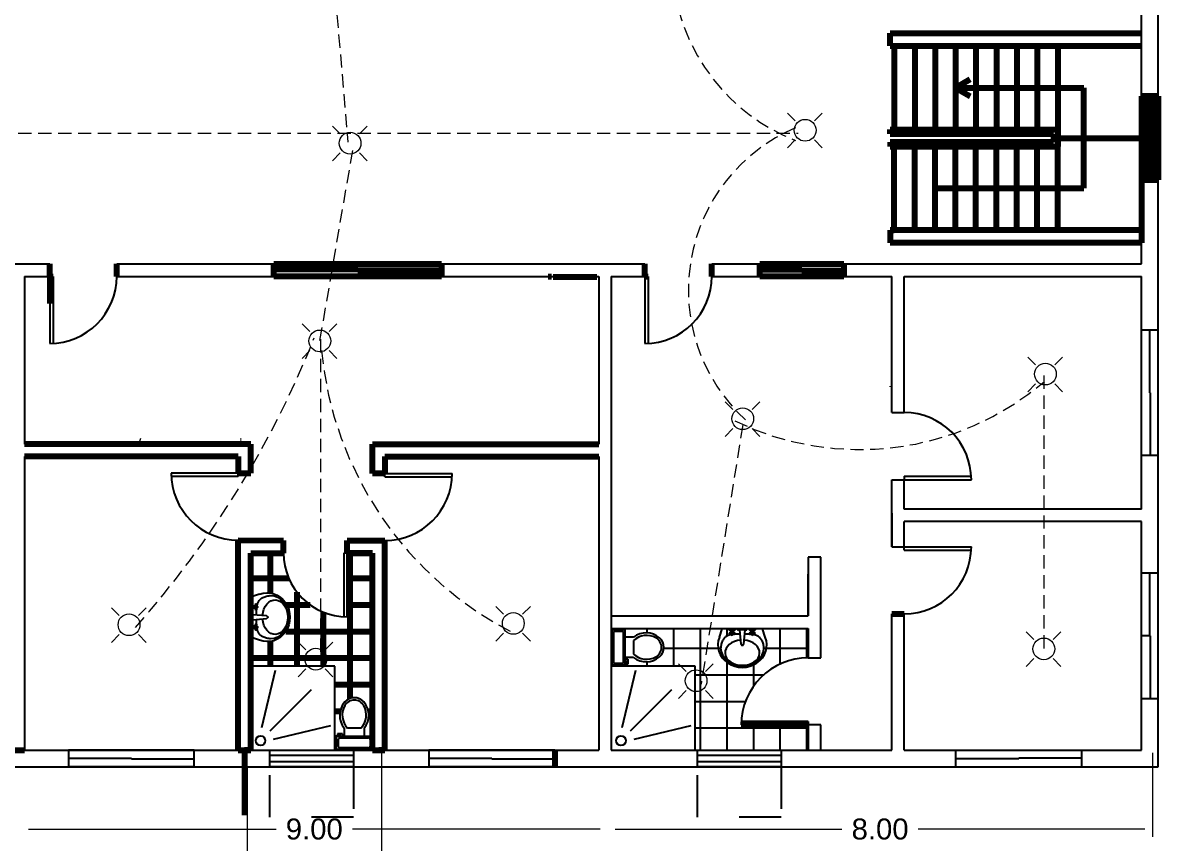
# Model space of a CAD drawing. Header units: millimetres. Extents: x 2391 to 3323, y 1596 to 2537.
# Drawn here: x 2956.98 to 2984.08, y 2355.38 to 2374.95 of the extents above; entities that cross this region are included whole.
import ezdxf

# ---------------------------------------------------------------- set-up
doc = ezdxf.new("R2010")
doc.units = ezdxf.units.MM
doc.linetypes.add('DASHED2', pattern=[9.525, 6.35, -3.175])
doc.linetypes.add('JIS_02_1.0', pattern=[2, 1, -1])
doc.layers.get('Defpoints').update_dxf_attribs({"color": 115})
for name, color, linetype in [('BATH', 171, 'Continuous'), ('dimensions', 203, 'Continuous'), ('doors', 31, 'Continuous'), ('Electrical symbols', 81, 'Continuous'), ('exterior wall', 140, 'Continuous'), ('furnitures', 40, 'Continuous'), ('interior wall', 191, 'Continuous'), ('Lightning text', 211, 'Continuous'), ('stairs', 123, 'Continuous'), ('windows', 241, 'Continuous')]:
    doc.layers.add(name, color=color, linetype=linetype)
doc.styles.get("Standard").update_dxf_attribs({"font": 'arial.ttf'})

msp = doc.modelspace()

# ---------------------------------------------------------------- linework, layer by layer
at = {"color": 0, "linetype": 'ByBlock'}
for p, q in [((2962.636, 2361.319), (2962.44, 2361.254)), ((2962.681, 2361.221), (2962.698, 2361.232)), ((2962.698, 2361.232), (2962.716, 2361.242)), ((2962.716, 2361.242), (2962.736, 2361.251)), ((2962.736, 2361.251), (2962.757, 2361.26)), ((2962.736, 2361.251), (2962.736, 2361.251)), ((2962.757, 2361.26), (2962.78, 2361.267)), ((2962.78, 2361.267), (2962.804, 2361.274)), ((2962.804, 2361.274), (2962.829, 2361.279)), ((2962.829, 2361.279), (2962.855, 2361.284)), ((2962.855, 2361.284), (2962.882, 2361.287)), ((2962.882, 2361.287), (2962.895, 2361.288)), ((2962.44, 2361.108), (2962.452, 2361.09)), ((2962.452, 2361.09), (2962.458, 2361.074)), ((2962.458, 2361.074), (2962.458, 2360.954)), ((2962.463, 2361.061), (2962.458, 2361.074)), ((2962.458, 2360.946), (2962.46, 2360.959)), ((2962.46, 2360.959), (2962.466, 2360.97)), ((2962.472, 2361.05), (2962.463, 2361.061)), ((2962.466, 2360.97), (2962.474, 2360.98)), ((2962.483, 2361.042), (2962.472, 2361.05)), ((2962.474, 2360.98), (2962.485, 2360.987)), ((2962.48, 2360.984), (2962.48, 2361.044)), ((2962.496, 2361.037), (2962.483, 2361.042)), ((2962.485, 2360.987), (2962.497, 2360.991)), ((2962.51, 2361.036), (2962.496, 2361.037)), ((2962.497, 2360.991), (2962.51, 2360.991)), ((2962.51, 2360.991), (2962.51, 2361.036)), ((2962.51, 2361.036), (2962.518, 2361.036)), ((2962.518, 2360.991), (2962.51, 2360.991)), ((2962.518, 2361.036), (2962.532, 2361.042)), ((2962.518, 2361.036), (2962.518, 2360.991)), ((2962.532, 2360.986), (2962.518, 2360.991)), ((2962.532, 2361.042), (2962.548, 2361.044)), ((2962.548, 2360.984), (2962.532, 2360.986)), ((2962.533, 2361.074), (2962.535, 2361.081)), ((2962.535, 2361.066), (2962.533, 2361.074)), ((2962.533, 2361.014), (2962.535, 2361.021)), ((2962.535, 2361.006), (2962.533, 2361.014)), ((2962.533, 2360.954), (2962.535, 2360.961)), ((2962.535, 2361.081), (2962.54, 2361.087)), ((2962.54, 2361.061), (2962.535, 2361.066)), ((2962.535, 2361.021), (2962.54, 2361.027)), ((2962.54, 2361.001), (2962.535, 2361.006)), ((2962.535, 2360.961), (2962.54, 2360.967)), ((2962.54, 2361.087), (2962.548, 2361.089)), ((2962.54, 2361.043), (2962.54, 2361.061)), ((2962.548, 2361.059), (2962.54, 2361.061)), ((2962.54, 2361.027), (2962.548, 2361.029)), ((2962.548, 2360.999), (2962.54, 2361.001)), ((2962.54, 2360.984), (2962.54, 2360.967)), ((2962.54, 2360.967), (2962.548, 2360.969)), ((2962.548, 2361.089), (2962.555, 2361.087)), ((2962.555, 2361.061), (2962.548, 2361.059)), ((2962.548, 2361.044), (2962.563, 2361.042)), ((2962.548, 2361.029), (2962.555, 2361.027)), ((2962.555, 2361.001), (2962.548, 2360.999)), ((2962.563, 2360.986), (2962.548, 2360.984)), ((2962.548, 2360.969), (2962.555, 2360.967)), ((2962.555, 2361.087), (2962.561, 2361.081)), ((2962.561, 2361.066), (2962.555, 2361.061)), ((2962.555, 2361.043), (2962.555, 2361.061)), ((2962.555, 2361.027), (2962.561, 2361.021)), ((2962.561, 2361.006), (2962.555, 2361.001)), ((2962.555, 2360.967), (2962.555, 2360.984)), ((2962.555, 2360.967), (2962.561, 2360.961)), ((2962.561, 2361.081), (2962.563, 2361.074)), ((2962.563, 2361.074), (2962.561, 2361.066)), ((2962.561, 2361.021), (2962.563, 2361.014)), ((2962.563, 2361.014), (2962.561, 2361.006)), ((2962.561, 2360.961), (2962.563, 2360.954)), ((2962.563, 2361.042), (2962.578, 2361.036)), ((2962.578, 2360.991), (2962.563, 2360.986)), ((2962.565, 2360.951), (2962.566, 2360.968)), ((2962.566, 2360.968), (2962.567, 2360.985)), ((2962.567, 2360.985), (2962.567, 2360.987)), ((2962.574, 2361.038), (2962.578, 2361.055)), ((2962.578, 2361.055), (2962.582, 2361.072)), ((2962.578, 2361.036), (2962.583, 2361.026)), ((2962.583, 2361.002), (2962.578, 2360.991)), ((2962.582, 2361.072), (2962.588, 2361.089)), ((2962.583, 2361.026), (2962.585, 2361.014)), ((2962.585, 2361.014), (2962.583, 2361.002)), ((2962.588, 2361.089), (2962.594, 2361.106)), ((2962.594, 2361.106), (2962.601, 2361.123)), ((2962.601, 2361.123), (2962.609, 2361.139)), ((2962.609, 2361.139), (2962.618, 2361.154)), ((2962.618, 2361.154), (2962.628, 2361.169)), ((2962.618, 2361.154), (2962.618, 2361.154)), ((2962.628, 2361.169), (2962.64, 2361.183)), ((2962.64, 2361.183), (2962.652, 2361.196)), ((2962.652, 2361.196), (2962.666, 2361.209)), ((2962.666, 2361.209), (2962.681, 2361.221)), ((2962.451, 2360.932), (2962.44, 2360.922)), ((2962.44, 2360.891), (2962.447, 2360.891)), ((2962.447, 2360.891), (2962.454, 2360.888)), ((2962.456, 2360.942), (2962.451, 2360.932)), ((2962.454, 2360.888), (2962.459, 2360.883)), ((2962.458, 2360.954), (2962.456, 2360.942)), ((2962.459, 2360.883), (2962.462, 2360.876)), ((2962.462, 2360.876), (2962.463, 2360.869)), ((2962.463, 2360.831), (2962.463, 2360.869)), ((2962.463, 2360.711), (2962.463, 2360.831)), ((2962.8, 2360.801), (2962.463, 2360.831)), ((2962.463, 2360.711), (2962.8, 2360.741)), ((2962.463, 2360.711), (2962.463, 2360.681)), ((2962.535, 2360.946), (2962.533, 2360.954)), ((2962.54, 2360.941), (2962.535, 2360.946)), ((2962.548, 2360.939), (2962.54, 2360.941)), ((2962.555, 2360.941), (2962.548, 2360.939)), ((2962.561, 2360.946), (2962.555, 2360.941)), ((2962.563, 2360.954), (2962.561, 2360.946)), ((2962.564, 2360.918), (2962.565, 2360.934)), ((2962.564, 2360.902), (2962.564, 2360.918)), ((2962.564, 2360.886), (2962.564, 2360.902)), ((2962.564, 2360.886), (2962.564, 2360.886)), ((2962.564, 2360.871), (2962.564, 2360.886)), ((2962.564, 2360.856), (2962.564, 2360.871)), ((2962.564, 2360.841), (2962.564, 2360.856)), ((2962.564, 2360.822), (2962.564, 2360.841)), ((2962.564, 2360.703), (2962.564, 2360.72)), ((2962.564, 2360.687), (2962.564, 2360.703)), ((2962.565, 2360.934), (2962.565, 2360.951)), ((2962.8, 2360.801), (2962.809, 2360.8)), ((2962.809, 2360.743), (2962.8, 2360.741)), ((2962.809, 2360.8), (2962.818, 2360.796)), ((2962.818, 2360.747), (2962.809, 2360.743)), ((2962.818, 2360.796), (2962.824, 2360.789)), ((2962.824, 2360.754), (2962.818, 2360.747)), ((2962.824, 2360.789), (2962.829, 2360.781)), ((2962.829, 2360.762), (2962.824, 2360.754)), ((2962.829, 2360.781), (2962.83, 2360.771)), ((2962.83, 2360.771), (2962.829, 2360.762)), ((2962.448, 2360.659), (2962.44, 2360.659)), ((2962.44, 2360.627), (2962.452, 2360.61)), ((2962.451, 2360.452), (2962.44, 2360.441)), ((2962.455, 2360.661), (2962.448, 2360.659)), ((2962.456, 2360.462), (2962.451, 2360.452)), ((2962.452, 2360.61), (2962.458, 2360.594)), ((2962.46, 2360.667), (2962.455, 2360.661)), ((2962.458, 2360.474), (2962.456, 2360.462)), ((2962.458, 2360.594), (2962.458, 2360.474)), ((2962.463, 2360.581), (2962.458, 2360.594)), ((2962.458, 2360.466), (2962.46, 2360.479)), ((2962.463, 2360.674), (2962.46, 2360.667)), ((2962.46, 2360.479), (2962.466, 2360.49)), ((2962.463, 2360.681), (2962.463, 2360.674)), ((2962.472, 2360.57), (2962.463, 2360.581)), ((2962.466, 2360.49), (2962.474, 2360.5)), ((2962.483, 2360.562), (2962.472, 2360.57)), ((2962.474, 2360.5), (2962.485, 2360.507)), ((2962.48, 2360.504), (2962.48, 2360.564)), ((2962.496, 2360.557), (2962.483, 2360.562)), ((2962.485, 2360.507), (2962.497, 2360.511)), ((2962.51, 2360.556), (2962.496, 2360.557)), ((2962.497, 2360.511), (2962.51, 2360.511)), ((2962.51, 2360.511), (2962.51, 2360.556)), ((2962.51, 2360.556), (2962.518, 2360.556)), ((2962.518, 2360.511), (2962.51, 2360.511)), ((2962.518, 2360.556), (2962.532, 2360.562)), ((2962.518, 2360.556), (2962.518, 2360.511)), ((2962.532, 2360.506), (2962.518, 2360.511)), ((2962.532, 2360.562), (2962.548, 2360.564)), ((2962.548, 2360.504), (2962.532, 2360.506)), ((2962.533, 2360.594), (2962.535, 2360.601)), ((2962.535, 2360.586), (2962.533, 2360.594)), ((2962.533, 2360.534), (2962.535, 2360.541)), ((2962.535, 2360.526), (2962.533, 2360.534)), ((2962.533, 2360.474), (2962.535, 2360.481)), ((2962.535, 2360.466), (2962.533, 2360.474)), ((2962.535, 2360.601), (2962.54, 2360.607)), ((2962.54, 2360.581), (2962.535, 2360.586)), ((2962.535, 2360.541), (2962.54, 2360.547)), ((2962.54, 2360.521), (2962.535, 2360.526)), ((2962.535, 2360.481), (2962.54, 2360.487)), ((2962.54, 2360.461), (2962.535, 2360.466)), ((2962.54, 2360.607), (2962.548, 2360.609)), ((2962.548, 2360.579), (2962.54, 2360.581)), ((2962.54, 2360.563), (2962.54, 2360.581)), ((2962.54, 2360.547), (2962.548, 2360.549)), ((2962.548, 2360.519), (2962.54, 2360.521)), ((2962.54, 2360.504), (2962.54, 2360.487)), ((2962.54, 2360.487), (2962.548, 2360.489)), ((2962.548, 2360.459), (2962.54, 2360.461)), ((2962.548, 2360.609), (2962.555, 2360.607)), ((2962.555, 2360.581), (2962.548, 2360.579)), ((2962.548, 2360.564), (2962.563, 2360.562)), ((2962.548, 2360.549), (2962.555, 2360.547)), ((2962.555, 2360.521), (2962.548, 2360.519)), ((2962.563, 2360.506), (2962.548, 2360.504)), ((2962.548, 2360.489), (2962.555, 2360.487)), ((2962.555, 2360.461), (2962.548, 2360.459)), ((2962.555, 2360.607), (2962.561, 2360.601)), ((2962.561, 2360.586), (2962.555, 2360.581)), ((2962.555, 2360.563), (2962.555, 2360.581)), ((2962.555, 2360.547), (2962.561, 2360.541)), ((2962.561, 2360.526), (2962.555, 2360.521)), ((2962.555, 2360.487), (2962.555, 2360.504)), ((2962.555, 2360.487), (2962.561, 2360.481)), ((2962.561, 2360.466), (2962.555, 2360.461)), ((2962.561, 2360.601), (2962.563, 2360.594)), ((2962.563, 2360.594), (2962.561, 2360.586)), ((2962.561, 2360.541), (2962.563, 2360.534)), ((2962.563, 2360.534), (2962.561, 2360.526)), ((2962.561, 2360.481), (2962.563, 2360.474)), ((2962.563, 2360.474), (2962.561, 2360.466)), ((2962.563, 2360.562), (2962.578, 2360.556)), ((2962.578, 2360.511), (2962.563, 2360.506)), ((2962.565, 2360.671), (2962.564, 2360.687)), ((2962.565, 2360.655), (2962.565, 2360.671)), ((2962.565, 2360.639), (2962.565, 2360.655)), ((2962.565, 2360.639), (2962.565, 2360.639)), ((2962.565, 2360.624), (2962.565, 2360.639)), ((2962.565, 2360.609), (2962.565, 2360.624)), ((2962.565, 2360.594), (2962.565, 2360.609)), ((2962.565, 2360.579), (2962.565, 2360.594)), ((2962.566, 2360.561), (2962.565, 2360.579)), ((2962.574, 2360.502), (2962.573, 2360.509)), ((2962.578, 2360.486), (2962.574, 2360.502)), ((2962.578, 2360.556), (2962.583, 2360.546)), ((2962.583, 2360.522), (2962.578, 2360.511)), ((2962.582, 2360.469), (2962.578, 2360.486)), ((2962.588, 2360.453), (2962.582, 2360.469)), ((2962.583, 2360.546), (2962.585, 2360.534)), ((2962.585, 2360.534), (2962.583, 2360.522)), ((2962.594, 2360.436), (2962.588, 2360.453)), ((2962.601, 2360.42), (2962.594, 2360.436)), ((2962.609, 2360.404), (2962.601, 2360.42)), ((2971.041, 2360.472), (2971.041, 2359.632)), ((2971.361, 2360.472), (2971.041, 2360.472)), ((2971.281, 2360.432), (2971.121, 2360.432)), ((2971.361, 2359.632), (2971.361, 2360.472)), ((2973.605, 2360.294), (2973.67, 2360.49)), ((2973.816, 2360.49), (2973.834, 2360.478)), ((2973.834, 2360.478), (2973.85, 2360.472)), ((2973.85, 2360.472), (2973.97, 2360.472)), ((2973.863, 2360.467), (2973.85, 2360.472)), ((2973.874, 2360.458), (2973.863, 2360.467)), ((2973.882, 2360.447), (2973.874, 2360.458)), ((2973.94, 2360.45), (2973.88, 2360.45)), ((2973.887, 2360.434), (2973.882, 2360.447)), ((2973.888, 2360.42), (2973.887, 2360.434)), ((2973.933, 2360.42), (2973.888, 2360.42)), ((2973.888, 2360.42), (2973.888, 2360.412)), ((2973.937, 2360.445), (2973.933, 2360.433)), ((2973.933, 2360.433), (2973.933, 2360.42)), ((2973.933, 2360.412), (2973.933, 2360.42)), ((2973.944, 2360.455), (2973.937, 2360.445)), ((2973.954, 2360.464), (2973.944, 2360.455)), ((2973.965, 2360.47), (2973.954, 2360.464)), ((2973.978, 2360.472), (2973.965, 2360.47)), ((2973.97, 2360.472), (2973.982, 2360.474)), ((2973.982, 2360.474), (2973.992, 2360.479)), ((2973.992, 2360.479), (2974.002, 2360.49)), ((2974.033, 2360.49), (2974.033, 2360.482)), ((2974.033, 2360.482), (2974.036, 2360.476)), ((2974.036, 2360.476), (2974.041, 2360.471)), ((2974.041, 2360.471), (2974.048, 2360.468)), ((2974.048, 2360.468), (2974.055, 2360.467)), ((2974.093, 2360.467), (2974.055, 2360.467)), ((2974.213, 2360.467), (2974.093, 2360.467)), ((2974.123, 2360.13), (2974.093, 2360.467)), ((2974.213, 2360.467), (2974.183, 2360.13)), ((2974.213, 2360.467), (2974.243, 2360.467)), ((2974.243, 2360.467), (2974.25, 2360.467)), ((2974.25, 2360.467), (2974.257, 2360.47)), ((2974.257, 2360.47), (2974.263, 2360.475)), ((2974.263, 2360.475), (2974.265, 2360.482)), ((2974.265, 2360.482), (2974.265, 2360.49)), ((2974.297, 2360.49), (2974.314, 2360.478)), ((2974.314, 2360.478), (2974.33, 2360.472)), ((2974.33, 2360.472), (2974.45, 2360.472)), ((2974.343, 2360.467), (2974.33, 2360.472)), ((2974.354, 2360.458), (2974.343, 2360.467)), ((2974.362, 2360.447), (2974.354, 2360.458)), ((2974.42, 2360.45), (2974.36, 2360.45)), ((2974.367, 2360.434), (2974.362, 2360.447)), ((2974.368, 2360.42), (2974.367, 2360.434)), ((2974.413, 2360.42), (2974.368, 2360.42)), ((2974.368, 2360.42), (2974.368, 2360.412)), ((2974.417, 2360.445), (2974.413, 2360.433)), ((2974.413, 2360.433), (2974.413, 2360.42)), ((2974.413, 2360.412), (2974.413, 2360.42)), ((2974.424, 2360.455), (2974.417, 2360.445)), ((2974.434, 2360.464), (2974.424, 2360.455)), ((2974.445, 2360.47), (2974.434, 2360.464)), ((2974.458, 2360.472), (2974.445, 2360.47)), ((2974.45, 2360.472), (2974.462, 2360.474)), ((2974.462, 2360.474), (2974.472, 2360.479)), ((2974.472, 2360.479), (2974.483, 2360.49)), ((2974.701, 2360.294), (2974.635, 2360.49)), ((2962.636, 2360.223), (2962.44, 2360.289)), ((2962.618, 2360.388), (2962.609, 2360.404)), ((2962.618, 2360.388), (2962.618, 2360.388)), ((2962.628, 2360.374), (2962.618, 2360.388)), ((2962.64, 2360.36), (2962.628, 2360.374)), ((2962.652, 2360.346), (2962.64, 2360.36)), ((2962.666, 2360.334), (2962.652, 2360.346)), ((2962.681, 2360.322), (2962.666, 2360.334)), ((2962.698, 2360.311), (2962.681, 2360.322)), ((2962.716, 2360.301), (2962.698, 2360.311)), ((2962.736, 2360.291), (2962.716, 2360.301)), ((2962.736, 2360.291), (2962.736, 2360.291)), ((2962.757, 2360.283), (2962.736, 2360.291)), ((2962.78, 2360.275), (2962.757, 2360.283)), ((2962.804, 2360.269), (2962.78, 2360.275)), ((2962.829, 2360.263), (2962.804, 2360.269)), ((2962.855, 2360.259), (2962.829, 2360.263)), ((2962.882, 2360.255), (2962.855, 2360.259)), ((2962.895, 2360.254), (2962.882, 2360.255)), ((2971.081, 2360.392), (2971.081, 2359.712)), ((2971.321, 2359.712), (2971.321, 2360.392)), ((2971.555, 2360.292), (2971.361, 2360.292)), ((2971.555, 2360.212), (2971.555, 2359.892)), ((2973.657, 2360.15), (2973.65, 2360.125)), ((2973.664, 2360.172), (2973.657, 2360.15)), ((2973.673, 2360.194), (2973.664, 2360.172)), ((2973.682, 2360.214), (2973.673, 2360.194)), ((2973.673, 2360.194), (2973.673, 2360.194)), ((2973.692, 2360.232), (2973.682, 2360.214)), ((2973.703, 2360.249), (2973.692, 2360.232)), ((2973.715, 2360.264), (2973.703, 2360.249)), ((2973.728, 2360.278), (2973.715, 2360.264)), ((2973.741, 2360.29), (2973.728, 2360.278)), ((2973.755, 2360.302), (2973.741, 2360.29)), ((2973.77, 2360.312), (2973.755, 2360.302)), ((2973.785, 2360.321), (2973.77, 2360.312)), ((2973.77, 2360.312), (2973.77, 2360.312)), ((2973.801, 2360.329), (2973.785, 2360.321)), ((2973.818, 2360.336), (2973.801, 2360.329)), ((2973.835, 2360.342), (2973.818, 2360.336)), ((2973.837, 2360.39), (2973.835, 2360.382)), ((2973.835, 2360.382), (2973.837, 2360.375)), ((2973.852, 2360.348), (2973.835, 2360.342)), ((2973.843, 2360.395), (2973.837, 2360.39)), ((2973.837, 2360.375), (2973.843, 2360.369)), ((2973.85, 2360.397), (2973.843, 2360.395)), ((2973.843, 2360.369), (2973.85, 2360.367)), ((2973.858, 2360.395), (2973.85, 2360.397)), ((2973.85, 2360.367), (2973.858, 2360.369)), ((2973.869, 2360.352), (2973.852, 2360.348)), ((2973.863, 2360.39), (2973.858, 2360.395)), ((2973.858, 2360.369), (2973.863, 2360.375)), ((2973.881, 2360.39), (2973.863, 2360.39)), ((2973.865, 2360.382), (2973.863, 2360.39)), ((2973.863, 2360.375), (2973.865, 2360.382)), ((2973.881, 2360.375), (2973.863, 2360.375)), ((2973.886, 2360.356), (2973.869, 2360.352)), ((2973.882, 2360.398), (2973.88, 2360.382)), ((2973.88, 2360.382), (2973.882, 2360.367)), ((2973.888, 2360.412), (2973.882, 2360.398)), ((2973.882, 2360.367), (2973.888, 2360.352)), ((2973.888, 2360.412), (2973.933, 2360.412)), ((2973.888, 2360.352), (2973.898, 2360.347)), ((2973.897, 2360.39), (2973.895, 2360.382)), ((2973.895, 2360.382), (2973.897, 2360.375)), ((2973.903, 2360.395), (2973.897, 2360.39)), ((2973.897, 2360.375), (2973.903, 2360.369)), ((2973.898, 2360.347), (2973.91, 2360.345)), ((2973.91, 2360.397), (2973.903, 2360.395)), ((2973.903, 2360.369), (2973.91, 2360.367)), ((2973.918, 2360.395), (2973.91, 2360.397)), ((2973.91, 2360.367), (2973.918, 2360.369)), ((2973.91, 2360.345), (2973.922, 2360.347)), ((2973.923, 2360.39), (2973.918, 2360.395)), ((2973.918, 2360.369), (2973.923, 2360.375)), ((2973.922, 2360.347), (2973.933, 2360.352)), ((2973.925, 2360.382), (2973.923, 2360.39)), ((2973.923, 2360.375), (2973.925, 2360.382)), ((2973.938, 2360.398), (2973.933, 2360.412)), ((2973.933, 2360.352), (2973.938, 2360.367)), ((2973.939, 2360.363), (2973.937, 2360.363)), ((2973.94, 2360.382), (2973.938, 2360.398)), ((2973.938, 2360.367), (2973.94, 2360.382)), ((2973.956, 2360.364), (2973.939, 2360.363)), ((2973.94, 2360.39), (2973.957, 2360.39)), ((2973.957, 2360.375), (2973.94, 2360.375)), ((2973.957, 2360.39), (2973.955, 2360.382)), ((2973.955, 2360.382), (2973.957, 2360.375)), ((2973.973, 2360.365), (2973.956, 2360.364)), ((2973.963, 2360.395), (2973.957, 2360.39)), ((2973.957, 2360.375), (2973.963, 2360.369)), ((2973.97, 2360.397), (2973.963, 2360.395)), ((2973.963, 2360.369), (2973.97, 2360.367)), ((2973.978, 2360.395), (2973.97, 2360.397)), ((2973.97, 2360.367), (2973.978, 2360.369)), ((2973.99, 2360.365), (2973.973, 2360.365)), ((2973.983, 2360.39), (2973.978, 2360.395)), ((2973.978, 2360.369), (2973.983, 2360.375)), ((2973.985, 2360.382), (2973.983, 2360.39)), ((2973.983, 2360.375), (2973.985, 2360.382)), ((2974.006, 2360.366), (2973.99, 2360.365)), ((2974.022, 2360.366), (2974.006, 2360.366)), ((2974.038, 2360.366), (2974.022, 2360.366)), ((2974.038, 2360.366), (2974.038, 2360.366)), ((2974.053, 2360.366), (2974.038, 2360.366)), ((2974.068, 2360.366), (2974.053, 2360.366)), ((2974.083, 2360.366), (2974.068, 2360.366)), ((2974.102, 2360.366), (2974.083, 2360.366)), ((2974.221, 2360.365), (2974.204, 2360.366)), ((2974.237, 2360.365), (2974.221, 2360.365)), ((2974.253, 2360.365), (2974.237, 2360.365)), ((2974.269, 2360.365), (2974.253, 2360.365)), ((2974.285, 2360.365), (2974.269, 2360.365)), ((2974.285, 2360.365), (2974.285, 2360.365)), ((2974.3, 2360.365), (2974.285, 2360.365)), ((2974.315, 2360.365), (2974.3, 2360.365)), ((2974.317, 2360.39), (2974.315, 2360.382)), ((2974.315, 2360.382), (2974.317, 2360.375)), ((2974.33, 2360.365), (2974.315, 2360.365)), ((2974.323, 2360.395), (2974.317, 2360.39)), ((2974.317, 2360.375), (2974.323, 2360.369)), ((2974.33, 2360.397), (2974.323, 2360.395)), ((2974.323, 2360.369), (2974.33, 2360.367)), ((2974.338, 2360.395), (2974.33, 2360.397)), ((2974.33, 2360.367), (2974.338, 2360.369)), ((2974.345, 2360.365), (2974.33, 2360.365)), ((2974.343, 2360.39), (2974.338, 2360.395)), ((2974.338, 2360.369), (2974.343, 2360.375)), ((2974.345, 2360.382), (2974.343, 2360.39)), ((2974.361, 2360.39), (2974.343, 2360.39)), ((2974.343, 2360.375), (2974.345, 2360.382)), ((2974.361, 2360.375), (2974.343, 2360.375)), ((2974.363, 2360.364), (2974.345, 2360.365)), ((2974.362, 2360.398), (2974.36, 2360.382)), ((2974.36, 2360.382), (2974.362, 2360.367)), ((2974.368, 2360.412), (2974.362, 2360.398)), ((2974.362, 2360.367), (2974.368, 2360.352)), ((2974.368, 2360.412), (2974.413, 2360.412)), ((2974.368, 2360.352), (2974.378, 2360.347)), ((2974.377, 2360.39), (2974.375, 2360.382)), ((2974.375, 2360.382), (2974.377, 2360.375)), ((2974.383, 2360.395), (2974.377, 2360.39)), ((2974.377, 2360.375), (2974.383, 2360.369)), ((2974.378, 2360.347), (2974.39, 2360.345)), ((2974.39, 2360.397), (2974.383, 2360.395)), ((2974.383, 2360.369), (2974.39, 2360.367)), ((2974.398, 2360.395), (2974.39, 2360.397)), ((2974.39, 2360.367), (2974.398, 2360.369)), ((2974.39, 2360.345), (2974.402, 2360.347)), ((2974.403, 2360.39), (2974.398, 2360.395)), ((2974.398, 2360.369), (2974.403, 2360.375)), ((2974.402, 2360.347), (2974.413, 2360.352)), ((2974.405, 2360.382), (2974.403, 2360.39)), ((2974.403, 2360.375), (2974.405, 2360.382)), ((2974.418, 2360.398), (2974.413, 2360.412)), ((2974.413, 2360.352), (2974.418, 2360.367)), ((2974.422, 2360.356), (2974.415, 2360.357)), ((2974.42, 2360.382), (2974.418, 2360.398)), ((2974.418, 2360.367), (2974.42, 2360.382)), ((2974.42, 2360.39), (2974.437, 2360.39)), ((2974.437, 2360.375), (2974.42, 2360.375)), ((2974.438, 2360.352), (2974.422, 2360.356)), ((2974.437, 2360.39), (2974.435, 2360.382)), ((2974.435, 2360.382), (2974.437, 2360.375)), ((2974.443, 2360.395), (2974.437, 2360.39)), ((2974.437, 2360.375), (2974.443, 2360.369)), ((2974.455, 2360.348), (2974.438, 2360.352)), ((2974.45, 2360.397), (2974.443, 2360.395)), ((2974.443, 2360.369), (2974.45, 2360.367)), ((2974.458, 2360.395), (2974.45, 2360.397)), ((2974.45, 2360.367), (2974.458, 2360.369)), ((2974.471, 2360.342), (2974.455, 2360.348)), ((2974.463, 2360.39), (2974.458, 2360.395)), ((2974.458, 2360.369), (2974.463, 2360.375)), ((2974.465, 2360.382), (2974.463, 2360.39)), ((2974.463, 2360.375), (2974.465, 2360.382)), ((2974.488, 2360.336), (2974.471, 2360.342)), ((2974.504, 2360.329), (2974.488, 2360.336)), ((2974.52, 2360.321), (2974.504, 2360.329)), ((2974.536, 2360.312), (2974.52, 2360.321)), ((2974.536, 2360.312), (2974.536, 2360.312)), ((2974.55, 2360.302), (2974.536, 2360.312)), ((2974.564, 2360.29), (2974.55, 2360.302)), ((2974.578, 2360.278), (2974.564, 2360.29)), ((2974.59, 2360.264), (2974.578, 2360.278)), ((2974.602, 2360.249), (2974.59, 2360.264)), ((2974.613, 2360.232), (2974.602, 2360.249)), ((2974.623, 2360.214), (2974.613, 2360.232)), ((2974.633, 2360.194), (2974.623, 2360.214)), ((2974.633, 2360.194), (2974.633, 2360.194)), ((2974.641, 2360.172), (2974.633, 2360.194)), ((2974.649, 2360.15), (2974.641, 2360.172)), ((2974.655, 2360.125), (2974.649, 2360.15)), ((2973.637, 2360.048), (2973.636, 2360.035)), ((2973.64, 2360.074), (2973.637, 2360.048)), ((2973.645, 2360.1), (2973.64, 2360.074)), ((2973.65, 2360.125), (2973.645, 2360.1)), ((2974.123, 2360.13), (2974.124, 2360.12)), ((2974.124, 2360.12), (2974.128, 2360.112)), ((2974.128, 2360.112), (2974.135, 2360.105)), ((2974.135, 2360.105), (2974.143, 2360.101)), ((2974.143, 2360.101), (2974.153, 2360.1)), ((2974.153, 2360.1), (2974.162, 2360.101)), ((2974.162, 2360.101), (2974.17, 2360.105)), ((2974.17, 2360.105), (2974.177, 2360.112)), ((2974.177, 2360.112), (2974.181, 2360.12)), ((2974.181, 2360.12), (2974.183, 2360.13)), ((2974.661, 2360.1), (2974.655, 2360.125)), ((2974.665, 2360.074), (2974.661, 2360.1)), ((2974.669, 2360.048), (2974.665, 2360.074)), ((2974.67, 2360.035), (2974.669, 2360.048)), ((2971.041, 2359.632), (2971.361, 2359.632)), ((2971.121, 2359.672), (2971.281, 2359.672)), ((2971.555, 2359.812), (2971.361, 2359.812)), ((2971.361, 2359.772), (2971.421, 2359.772)), ((2971.381, 2359.732), (2971.361, 2359.732)), ((2971.381, 2359.652), (2971.381, 2359.732)), ((2971.421, 2359.652), (2971.381, 2359.652)), ((2971.421, 2359.772), (2971.421, 2359.652)), ((2964.427, 2359.601), (2962.427, 2359.601)), ((2962.427, 2359.601), (2962.427, 2357.601)), ((2962.686, 2358.143), (2963.014, 2359.507)), ((2964.427, 2357.601), (2964.427, 2359.601)), ((2973.027, 2359.601), (2971.027, 2359.601)), ((2971.027, 2359.601), (2971.027, 2357.601)), ((2971.286, 2358.143), (2971.614, 2359.507)), ((2973.027, 2357.601), (2973.027, 2359.601)), ((2963.867, 2359.04), (2962.877, 2358.05)), ((2972.467, 2359.04), (2971.477, 2358.05)), ((2962.97, 2357.86), (2964.333, 2358.188)), ((2964.494, 2357.991), (2964.494, 2357.951)), ((2964.614, 2357.991), (2964.494, 2357.991)), ((2964.614, 2357.931), (2964.614, 2357.991)), ((2964.654, 2358.125), (2964.654, 2357.931)), ((2965.054, 2358.125), (2964.734, 2358.125)), ((2965.134, 2358.125), (2965.134, 2357.931)), ((2971.57, 2357.86), (2972.933, 2358.188)), ((2964.474, 2357.931), (2965.314, 2357.931)), ((2964.474, 2357.611), (2964.474, 2357.931)), ((2964.494, 2357.951), (2964.574, 2357.951)), ((2964.514, 2357.691), (2964.514, 2357.851)), ((2964.554, 2357.891), (2965.234, 2357.891)), ((2964.574, 2357.951), (2964.574, 2357.931)), ((2965.274, 2357.851), (2965.274, 2357.691)), ((2965.314, 2357.931), (2965.314, 2357.611)), ((2962.427, 2357.601), (2964.427, 2357.601)), ((2965.314, 2357.611), (2964.474, 2357.611)), ((2965.234, 2357.651), (2964.554, 2357.651)), ((2971.027, 2357.601), (2973.027, 2357.601))]:
    msp.add_line(p, q, dxfattribs=at)
for centre in [(2962.658, 2357.826), (2971.258, 2357.826)]:
    msp.add_circle(centre, 0.113, dxfattribs=at)
for centre, radius, start, end in [((2971.116, 2360.397), 0.0354, 81.8699, 188.1301), ((2971.286, 2360.397), 0.0354, 351.8699, 98.1301), ((2971.859, 2359.912), 0.487, 48.9209, 128.5307), ((2971.868, 2359.884), 0.453, 60.4233, 133.6321), ((2971.963, 2360.052), 0.26, 299.5765, 60.4233), ((2971.981, 2360.052), 0.3, 311.0789, 48.9209), ((2971.868, 2360.22), 0.453, 226.3677, 299.5765), ((2971.116, 2359.707), 0.0354, 171.8699, 278.1301), ((2971.286, 2359.707), 0.0354, 261.8699, 8.1301), ((2971.859, 2360.193), 0.487, 231.4691, 311.0789), ((2964.894, 2358.551), 0.3, 41.0791, 138.9211), ((2964.894, 2358.533), 0.26, 29.5767, 150.4235), ((2965.035, 2358.428), 0.487, 138.9211, 218.5309), ((2965.062, 2358.438), 0.453, 150.4235, 223.6323), ((2964.726, 2358.438), 0.453, 316.3679, 29.5767), ((2964.753, 2358.428), 0.487, 321.4693, 41.0791), ((2964.549, 2357.856), 0.0354, 81.8699, 188.1301), ((2965.239, 2357.856), 0.0354, 351.8699, 98.1301), ((2964.549, 2357.686), 0.0354, 171.8699, 278.1301), ((2965.239, 2357.686), 0.0354, 261.8699, 8.1301)]:
    msp.add_arc(centre, radius, start, end, dxfattribs=at)
at = {"color": 0, "linetype": 'ByBlock', "extrusion": (0, 0, -1)}
for centre, major_axis, ratio, start_param, end_param in [((2962.822, 2360.771), (0, -0.584), 0.916316, 2.786438, 6.63834), ((2962.895, 2360.771), (0, -0.517), 0.815274, 3.141593, 6.283185), ((2963.006, 2360.771), (0, -0.412), 0.730435, 1.664123, 7.760732)]:
    msp.add_ellipse(centre, major_axis=major_axis, ratio=ratio, start_param=start_param, end_param=end_param, dxfattribs=at)
at = {"color": 0, "linetype": 'ByBlock'}
for centre, major_axis, ratio, start_param, end_param in [((2974.153, 2360.108), (0.584, 0), 0.916316, 2.786438, 6.63834), ((2974.153, 2359.924), (0.412, 0), 0.730435, 1.664123, 7.760732), ((2974.153, 2360.035), (0.517, 0), 0.815274, 3.141593, 6.283185)]:
    msp.add_ellipse(centre, major_axis=major_axis, ratio=ratio, start_param=start_param, end_param=end_param, dxfattribs=at)
at = {"layer": 'BATH', "linetype": 'Continuous', "lineweight": 100}
for p, q in [((2962.893, 2361.351), (2962.893, 2362.301)), ((2964.798, 2358.835), (2964.798, 2362.301)), ((2962.427, 2361.703), (2963.33, 2361.703)), ((2964.727, 2361.703), (2965.327, 2361.703)), ((2963.528, 2359.601), (2963.528, 2361.367)), ((2963.283, 2361.068), (2963.838, 2361.068)), ((2964.727, 2361.068), (2965.327, 2361.068)), ((2964.163, 2359.601), (2964.163, 2360.89)), ((2963.259, 2360.433), (2965.327, 2360.433)), ((2962.893, 2359.601), (2962.893, 2360.192)), ((2962.427, 2359.798), (2965.327, 2359.798)), ((2964.427, 2359.163), (2965.327, 2359.163)), ((2964.427, 2358.528), (2964.558, 2358.528)), ((2965.229, 2358.528), (2965.327, 2358.528)), ((2964.427, 2357.893), (2964.474, 2357.893))]:
    msp.add_line(p, q, dxfattribs=at)
at = {"layer": 'BATH', "linetype": 'Continuous'}
for p, q in [((2971.249, 2360.472), (2971.249, 2360.501)), ((2971.884, 2360.398), (2971.884, 2360.501)), ((2972.519, 2359.601), (2972.519, 2360.501)), ((2973.154, 2357.601), (2973.154, 2360.501)), ((2973.789, 2360.323), (2973.789, 2360.501)), ((2974.424, 2360.472), (2974.424, 2360.501)), ((2974.424, 2360.39), (2974.424, 2360.455)), ((2975.059, 2359.655), (2975.059, 2360.501)), ((2975.694, 2359.801), (2975.694, 2360.501)), ((2974.424, 2360.355), (2974.424, 2360.375)), ((2971.027, 2360.033), (2971.041, 2360.033)), ((2972.281, 2360.033), (2973.636, 2360.033)), ((2974.67, 2360.033), (2975.727, 2360.033)), ((2971.249, 2359.601), (2971.249, 2359.632)), ((2971.884, 2359.601), (2971.884, 2359.707)), ((2973.789, 2357.601), (2973.789, 2359.735)), ((2974.424, 2359.129), (2974.424, 2359.676)), ((2973.027, 2359.398), (2974.666, 2359.398)), ((2973.027, 2358.763), (2974.229, 2358.763)), ((2973.027, 2358.128), (2975.727, 2358.128)), ((2974.424, 2357.601), (2974.424, 2358.201)), ((2975.059, 2357.601), (2975.059, 2358.201)), ((2975.694, 2357.601), (2975.694, 2358.201))]:
    msp.add_line(p, q, dxfattribs=at)
at = {"layer": 'Defpoints', "linetype": 'DASHED2', "lineweight": 13, "ltscale": 0.05}
for p, q in [((2964.275, 2377.517), (2964.743, 2372.104)), ((2952.112, 2372.318), (2975.485, 2372.318)), ((2964.85, 2371.907), (2964.063, 2367.344)), ((2964.088, 2367.406), (2964.088, 2359.83)), ((2981.344, 2366.534), (2981.344, 2359.997)), ((2974.162, 2365.356), (2973.169, 2359.171))]:
    msp.add_line(p, q, dxfattribs=at)
for centre, radius, start, end in [((2977.099, 2376.451), 4.621, 123.5479, 248.7604), ((2977.068, 2368.576), 4.203, 113.0573, 227.4926), ((2942.158, 2376.123), 23.451, 318.3168, 338.2436), ((2972.536, 2367.929), 8.461, 185.4095, 243.2588), ((2976.952, 2371.571), 6.802, 244.0579, 310.4307)]:
    msp.add_arc(centre, radius, start, end, dxfattribs=at)
at = {"layer": 'dimensions', "lineweight": 100}
for p, q in [((2981.677, 2372.201), (2983.677, 2372.201)), ((2956.727, 2357.601), (2957.027, 2357.601)), ((2962.127, 2357.601), (2962.427, 2357.601)), ((2962.427, 2357.601), (2962.277, 2357.601)), ((2962.277, 2357.601), (2962.277, 2356.045)), ((2965.327, 2357.601), (2965.627, 2357.601)), ((2965.627, 2357.601), (2965.477, 2357.601))]:
    msp.add_line(p, q, dxfattribs=at)
at = {"layer": 'dimensions', "lineweight": 13}
for p, q in [((2983.94, 2357.539), (2983.94, 2355.535)), ((2957.12, 2355.715), (2963.031, 2355.715)), ((2970.76, 2355.715), (2964.849, 2355.715)), ((2971.12, 2355.715), (2976.531, 2355.715)), ((2983.76, 2355.715), (2978.349, 2355.715))]:
    msp.add_line(p, q, dxfattribs=at)
at = {"layer": 'doors'}
for p, q in [((2957.627, 2368.901), (2957.627, 2367.301)), ((2957.707, 2368.901), (2957.707, 2367.303)), ((2971.827, 2368.901), (2971.827, 2367.301)), ((2971.907, 2368.901), (2971.907, 2367.303)), ((2962.127, 2364.208), (2960.527, 2364.208)), ((2962.127, 2364.128), (2960.529, 2364.128)), ((2962.127, 2364.128), (2962.127, 2364.208)), ((2965.627, 2364.201), (2967.227, 2364.201)), ((2965.627, 2364.121), (2965.627, 2364.201)), ((2965.627, 2364.121), (2967.225, 2364.121)), ((2978.017, 2364.131), (2979.615, 2364.131)), ((2978.017, 2364.131), (2978.017, 2364.051)), ((2978.017, 2364.051), (2979.617, 2364.051)), ((2978.017, 2362.451), (2979.617, 2362.451)), ((2978.017, 2362.371), (2978.017, 2362.451)), ((2978.017, 2362.371), (2979.615, 2362.371)), ((2964.727, 2362.301), (2964.647, 2362.301)), ((2964.647, 2362.301), (2964.647, 2360.783)), ((2964.727, 2362.301), (2964.647, 2362.301)), ((2964.727, 2360.781), (2964.727, 2362.301)), ((2975.727, 2358.281), (2974.129, 2358.281)), ((2975.727, 2358.281), (2975.727, 2358.201))]:
    msp.add_line(p, q, dxfattribs=at)
at = {"layer": 'doors', "lineweight": 100}
for p, q in [((2957.627, 2368.901), (2957.627, 2368.254)), ((2957.627, 2368.901), (2957.707, 2368.901)), ((2971.827, 2368.901), (2971.907, 2368.901)), ((2974.127, 2358.201), (2975.727, 2358.201))]:
    msp.add_line(p, q, dxfattribs=at)
at = {"layer": 'doors'}
for centre, radius, start, end in [((2957.627, 2368.901), 1.6, 270, 0), ((2971.827, 2368.901), 1.6, 270, 0), ((2978.017, 2364.051), 1.6, 0, 90), ((2962.127, 2364.208), 1.6, 180, 270), ((2965.627, 2364.201), 1.6, 270, 0), ((2978.017, 2362.451), 1.6, 270, 0), ((2964.727, 2362.301), 1.52, 180, 270), ((2975.727, 2358.201), 1.6, 90, 180)]:
    msp.add_arc(centre, radius, start, end, dxfattribs=at)
at = {"layer": 'Electrical symbols', "lineweight": 18}
for p, q in [((2975.413, 2372.609), (2975.23, 2372.791)), ((2975.874, 2372.609), (2976.057, 2372.791)), ((2964.556, 2372.3), (2964.373, 2372.483)), ((2965.017, 2372.3), (2965.2, 2372.483)), ((2975.413, 2372.155), (2975.23, 2371.965)), ((2975.874, 2372.155), (2976.057, 2371.965)), ((2964.556, 2371.846), (2964.373, 2371.656)), ((2965.017, 2371.846), (2965.2, 2371.656)), ((2963.834, 2367.583), (2963.651, 2367.766)), ((2964.295, 2367.583), (2964.478, 2367.766)), ((2963.834, 2367.13), (2963.651, 2366.94)), ((2964.295, 2367.13), (2964.478, 2366.94)), ((2981.147, 2366.793), (2980.964, 2366.976)), ((2981.607, 2366.793), (2981.79, 2366.976)), ((2981.147, 2366.34), (2980.964, 2366.149)), ((2981.607, 2366.34), (2981.79, 2366.149)), ((2973.926, 2365.728), (2973.743, 2365.911)), ((2974.387, 2365.728), (2974.569, 2365.911)), ((2973.926, 2365.274), (2973.743, 2365.084)), ((2974.387, 2365.274), (2974.569, 2365.084)), ((2959.282, 2360.815), (2959.099, 2360.997)), ((2959.743, 2360.815), (2959.926, 2360.997)), ((2968.451, 2360.847), (2968.268, 2361.029)), ((2968.912, 2360.847), (2969.095, 2361.029)), ((2981.109, 2360.237), (2980.926, 2360.42)), ((2981.569, 2360.237), (2981.752, 2360.42)), ((2959.282, 2360.361), (2959.099, 2360.171)), ((2959.743, 2360.361), (2959.926, 2360.171)), ((2963.738, 2359.994), (2963.555, 2360.177)), ((2964.199, 2359.994), (2964.382, 2360.177)), ((2968.451, 2360.393), (2968.268, 2360.203)), ((2968.912, 2360.393), (2969.095, 2360.203)), ((2972.812, 2359.479), (2972.63, 2359.662)), ((2973.273, 2359.479), (2973.456, 2359.662)), ((2981.109, 2359.783), (2980.926, 2359.593)), ((2981.569, 2359.783), (2981.752, 2359.593)), ((2963.738, 2359.54), (2963.555, 2359.35)), ((2964.199, 2359.54), (2964.382, 2359.35)), ((2972.812, 2359.025), (2972.63, 2358.835)), ((2973.273, 2359.025), (2973.456, 2358.835))]:
    msp.add_line(p, q, dxfattribs=at)
for centre in [(2975.651, 2372.385), (2964.794, 2372.077), (2964.072, 2367.36), (2981.384, 2366.57), (2974.163, 2365.505), (2959.52, 2360.591), (2968.689, 2360.623), (2981.346, 2360.014), (2963.976, 2359.771), (2973.05, 2359.256)]:
    msp.add_circle(centre, 0.26, dxfattribs=at)
at = {"layer": 'exterior wall'}
for p, q in [((2984.077, 2357.201), (2984.077, 2387.201)), ((2983.677, 2369.201), (2983.677, 2375.201)), ((2983.677, 2363.351), (2983.677, 2368.901)), ((2983.677, 2357.601), (2983.677, 2363.051)), ((2957.027, 2357.601), (2962.127, 2357.601)), ((2962.427, 2357.601), (2965.327, 2357.601)), ((2965.627, 2357.601), (2970.727, 2357.601)), ((2971.027, 2357.601), (2977.717, 2357.601)), ((2978.017, 2357.601), (2983.677, 2357.601)), ((2943.677, 2357.201), (2984.077, 2357.201))]:
    msp.add_line(p, q, dxfattribs=at)
at = {"layer": 'furnitures', "lineweight": 100}
for p, q in [((2969.601, 2368.888), (2969.521, 2368.888)), ((2969.641, 2368.888), (2970.681, 2368.888)), ((2959.762, 2364.974), (2959.782, 2364.973)), ((2962.178, 2364.974), (2962.198, 2364.974))]:
    msp.add_line(p, q, dxfattribs=at)
at = {"layer": 'furnitures'}
msp.add_line((2977.68, 2366.282), (2977.68, 2366.263), dxfattribs=at)
at = {"layer": 'interior wall'}
for p, q in [((2955.927, 2369.201), (2957.627, 2369.201)), ((2959.227, 2369.201), (2971.827, 2369.201)), ((2973.427, 2369.201), (2983.677, 2369.201)), ((2957.027, 2368.901), (2957.627, 2368.901)), ((2957.027, 2368.901), (2957.027, 2364.901)), ((2959.227, 2368.901), (2970.727, 2368.901)), ((2970.727, 2368.901), (2970.727, 2364.901)), ((2971.027, 2368.901), (2971.827, 2368.901)), ((2971.027, 2368.901), (2971.027, 2357.601)), ((2973.427, 2368.901), (2977.717, 2368.901)), ((2977.717, 2365.651), (2977.717, 2368.901)), ((2978.017, 2368.901), (2983.677, 2368.901)), ((2978.017, 2365.651), (2978.017, 2368.901)), ((2977.717, 2365.651), (2978.017, 2365.651)), ((2957.027, 2364.601), (2957.027, 2357.601)), ((2970.727, 2364.601), (2970.727, 2357.601)), ((2977.717, 2362.451), (2977.717, 2364.051)), ((2977.717, 2363.251), (2977.717, 2364.051)), ((2977.717, 2364.051), (2978.017, 2364.051)), ((2978.017, 2363.351), (2978.017, 2364.051)), ((2977.717, 2363.251), (2977.717, 2362.451)), ((2983.677, 2363.351), (2978.017, 2363.351)), ((2983.677, 2363.051), (2978.017, 2363.051)), ((2978.017, 2362.451), (2978.017, 2363.051)), ((2977.717, 2362.451), (2978.017, 2362.451)), ((2976.027, 2362.201), (2975.727, 2362.201)), ((2975.727, 2362.201), (2975.727, 2360.801)), ((2976.027, 2359.801), (2976.027, 2362.201)), ((2975.727, 2360.801), (2975.727, 2361.801)), ((2971.027, 2360.801), (2975.727, 2360.801)), ((2977.717, 2357.601), (2977.717, 2360.851)), ((2978.017, 2357.601), (2978.017, 2360.851)), ((2971.027, 2360.501), (2975.727, 2360.501)), ((2975.727, 2360.501), (2975.727, 2359.801)), ((2975.727, 2359.801), (2976.027, 2359.801)), ((2976.027, 2358.201), (2975.727, 2358.201)), ((2975.727, 2358.201), (2975.727, 2357.601)), ((2976.027, 2357.601), (2976.027, 2358.201))]:
    msp.add_line(p, q, dxfattribs=at)
at = {"layer": 'interior wall', "lineweight": 100}
for p, q in [((2957.627, 2368.901), (2957.627, 2369.201)), ((2959.227, 2368.901), (2959.227, 2369.201)), ((2971.827, 2368.901), (2971.827, 2369.201)), ((2973.427, 2368.901), (2973.427, 2369.201)), ((2962.427, 2364.901), (2957.027, 2364.901)), ((2962.427, 2364.208), (2962.427, 2364.901)), ((2965.327, 2364.201), (2965.327, 2364.901)), ((2965.327, 2364.901), (2970.727, 2364.901)), ((2962.127, 2364.601), (2957.027, 2364.601)), ((2962.127, 2364.601), (2962.127, 2364.208)), ((2965.627, 2364.601), (2970.727, 2364.601)), ((2965.627, 2364.601), (2965.627, 2364.201)), ((2962.127, 2364.208), (2962.427, 2364.208)), ((2965.627, 2364.201), (2965.327, 2364.201)), ((2962.127, 2362.608), (2963.207, 2362.601)), ((2962.127, 2362.608), (2962.127, 2362.601)), ((2962.127, 2357.601), (2962.127, 2362.601)), ((2963.207, 2362.301), (2963.207, 2362.601)), ((2964.727, 2362.601), (2965.627, 2362.601)), ((2964.727, 2362.301), (2964.727, 2362.601)), ((2965.627, 2357.601), (2965.627, 2362.601)), ((2962.427, 2357.601), (2962.427, 2362.301)), ((2962.427, 2362.301), (2963.207, 2362.301)), ((2964.727, 2362.301), (2965.327, 2362.301)), ((2965.327, 2362.301), (2964.727, 2362.301)), ((2965.327, 2357.601), (2965.327, 2362.301)), ((2977.717, 2360.851), (2978.017, 2360.851))]:
    msp.add_line(p, q, dxfattribs=at)
at = {"layer": 'Lightning text', "linetype": 'ByBlock', "lineweight": 13, "ltscale": 0.02}
for p, q in [((2965.54, 2357.567), (2965.54, 2351.325)), ((2962.34, 2357.201), (2962.34, 2351.325))]:
    msp.add_line(p, q, dxfattribs=at)
at = {"layer": 'stairs', "lineweight": 100}
for p, q in [((2977.677, 2374.401), (2977.677, 2374.701)), ((2977.677, 2374.701), (2983.677, 2374.701)), ((2977.677, 2374.401), (2983.677, 2374.401)), ((2977.777, 2374.401), (2977.777, 2372.401)), ((2978.265, 2374.401), (2978.265, 2372.401)), ((2978.752, 2374.401), (2978.752, 2372.401)), ((2979.24, 2374.401), (2979.24, 2372.401)), ((2979.727, 2374.401), (2979.727, 2372.401)), ((2980.215, 2374.401), (2980.215, 2372.401)), ((2980.702, 2374.401), (2980.702, 2372.401)), ((2981.19, 2374.401), (2981.19, 2372.401)), ((2981.677, 2374.401), (2981.677, 2372.401)), ((2979.24, 2373.401), (2979.59, 2373.605)), ((2979.24, 2373.401), (2982.298, 2373.401)), ((2979.24, 2373.401), (2979.59, 2373.199)), ((2982.298, 2371.001), (2982.298, 2373.401)), ((2977.677, 2372.301), (2977.677, 2372.401)), ((2977.677, 2372.401), (2981.677, 2372.401)), ((2977.677, 2372.401), (2977.677, 2372.301)), ((2981.677, 2372.401), (2981.677, 2372.001)), ((2977.677, 2372.301), (2981.577, 2372.301)), ((2981.577, 2372.101), (2977.677, 2372.101)), ((2977.677, 2372.101), (2977.677, 2372.001)), ((2981.577, 2372.301), (2981.577, 2372.101)), ((2981.677, 2372.001), (2981.677, 2372.101)), ((2983.677, 2372.201), (2983.677, 2369.701)), ((2977.677, 2372.001), (2981.677, 2372.001)), ((2977.777, 2370.001), (2977.777, 2372.001)), ((2978.265, 2370.001), (2978.265, 2372.001)), ((2978.752, 2370.001), (2978.752, 2372.001)), ((2979.24, 2370.001), (2979.24, 2372.001)), ((2979.727, 2370.001), (2979.727, 2372.001)), ((2980.215, 2370.001), (2980.215, 2372.001)), ((2980.702, 2370.001), (2980.702, 2372.001)), ((2981.19, 2370.001), (2981.19, 2372.001)), ((2981.677, 2370.001), (2981.677, 2372.001)), ((2978.752, 2371.001), (2982.298, 2371.001)), ((2983.677, 2370.001), (2977.677, 2370.001)), ((2977.677, 2370.001), (2977.677, 2369.701)), ((2977.677, 2370.001), (2977.777, 2370.001)), ((2983.677, 2369.701), (2977.677, 2369.701))]:
    msp.add_line(p, q, dxfattribs=at)
at = {"layer": 'windows', "lineweight": 100}
for p, q in [((2984.077, 2373.201), (2983.677, 2373.201)), ((2983.677, 2373.201), (2983.677, 2371.201)), ((2983.807, 2373.201), (2983.807, 2371.201)), ((2983.947, 2373.201), (2983.947, 2371.201)), ((2984.077, 2373.201), (2984.077, 2371.201)), ((2983.677, 2371.201), (2984.077, 2371.201)), ((2962.977, 2369.201), (2966.977, 2369.201)), ((2962.977, 2368.901), (2962.977, 2369.201)), ((2966.977, 2369.201), (2966.977, 2368.901)), ((2974.572, 2368.901), (2974.572, 2369.201)), ((2974.572, 2369.201), (2976.572, 2369.201)), ((2976.572, 2369.201), (2976.572, 2368.901)), ((2964.977, 2369.061), (2962.977, 2369.061)), ((2966.977, 2368.901), (2962.977, 2368.901)), ((2964.977, 2369.041), (2964.977, 2369.061)), ((2966.977, 2369.041), (2964.977, 2369.041)), ((2974.572, 2369.061), (2975.572, 2369.061)), ((2976.572, 2368.901), (2974.572, 2368.901)), ((2975.572, 2369.061), (2975.572, 2369.041)), ((2975.572, 2369.041), (2976.572, 2369.041)), ((2969.677, 2357.601), (2969.677, 2357.201))]:
    msp.add_line(p, q, dxfattribs=at)
at = {"layer": 'windows'}
for p, q in [((2983.677, 2364.626), (2983.677, 2367.626)), ((2983.677, 2367.626), (2984.077, 2367.626)), ((2983.867, 2367.626), (2983.867, 2366.126)), ((2984.077, 2364.626), (2984.077, 2367.626)), ((2983.867, 2366.126), (2983.887, 2366.126)), ((2983.887, 2366.126), (2983.887, 2364.626)), ((2984.077, 2364.626), (2983.677, 2364.626)), ((2983.677, 2358.826), (2983.677, 2361.826)), ((2983.677, 2361.826), (2984.077, 2361.826)), ((2983.867, 2361.826), (2983.867, 2360.326)), ((2984.077, 2358.826), (2984.077, 2361.826)), ((2983.867, 2360.326), (2983.677, 2360.326)), ((2983.867, 2360.326), (2983.887, 2360.326)), ((2983.887, 2360.326), (2983.887, 2358.826)), ((2984.077, 2358.826), (2983.677, 2358.826)), ((2961.077, 2357.601), (2958.077, 2357.601)), ((2958.077, 2357.601), (2958.077, 2357.201)), ((2961.077, 2357.201), (2961.077, 2357.601)), ((2962.877, 2357.201), (2962.877, 2357.601)), ((2962.877, 2357.601), (2964.877, 2357.601)), ((2962.877, 2357.481), (2964.877, 2357.481)), ((2964.877, 2357.601), (2964.877, 2357.201)), ((2969.677, 2357.601), (2966.677, 2357.601)), ((2966.677, 2357.601), (2966.677, 2357.201)), ((2973.081, 2357.201), (2973.081, 2357.601)), ((2973.081, 2357.601), (2975.081, 2357.601)), ((2973.081, 2357.481), (2975.081, 2357.481)), ((2975.081, 2357.601), (2975.081, 2357.201)), ((2979.247, 2357.201), (2979.247, 2357.601)), ((2979.247, 2357.601), (2982.247, 2357.601)), ((2982.247, 2357.601), (2982.247, 2357.201)), ((2958.077, 2357.411), (2959.577, 2357.411)), ((2961.077, 2357.201), (2958.077, 2357.201)), ((2959.577, 2357.411), (2959.577, 2357.391)), ((2959.577, 2357.391), (2961.077, 2357.391)), ((2964.877, 2357.321), (2962.877, 2357.321)), ((2964.877, 2357.201), (2962.877, 2357.201)), ((2966.677, 2357.411), (2968.177, 2357.411)), ((2969.677, 2357.201), (2966.677, 2357.201)), ((2968.177, 2357.411), (2968.177, 2357.391)), ((2968.177, 2357.391), (2969.677, 2357.391)), ((2975.081, 2357.321), (2973.081, 2357.321)), ((2975.081, 2357.201), (2973.081, 2357.201)), ((2980.747, 2357.391), (2979.247, 2357.391)), ((2979.247, 2357.201), (2982.247, 2357.201)), ((2982.247, 2357.411), (2980.747, 2357.411)), ((2980.747, 2357.411), (2980.747, 2357.391))]:
    msp.add_line(p, q, dxfattribs=at)
at = {"layer": 'windows', "linetype": 'JIS_02_1.0'}
for p, q in [((2962.877, 2356.001), (2962.877, 2357.201)), ((2964.877, 2357.201), (2964.877, 2356.001)), ((2973.081, 2356.001), (2973.081, 2357.201)), ((2975.081, 2357.201), (2975.081, 2356.001)), ((2964.877, 2356.001), (2962.877, 2356.001)), ((2975.081, 2356.001), (2973.081, 2356.001))]:
    msp.add_line(p, q, dxfattribs=at)

# ---------------------------------------------------------------- texts
at = {"layer": 'dimensions', "lineweight": 13, "char_height": 0.5, "attachment_point": 5}
for s, insert in [('\\A1;9.00', (2963.94, 2355.715)), ('\\A1;8.00', (2977.44, 2355.715))]:
    msp.add_mtext(s, dxfattribs=dict(at, insert=insert))

doc.saveas('drawing.dxf')
